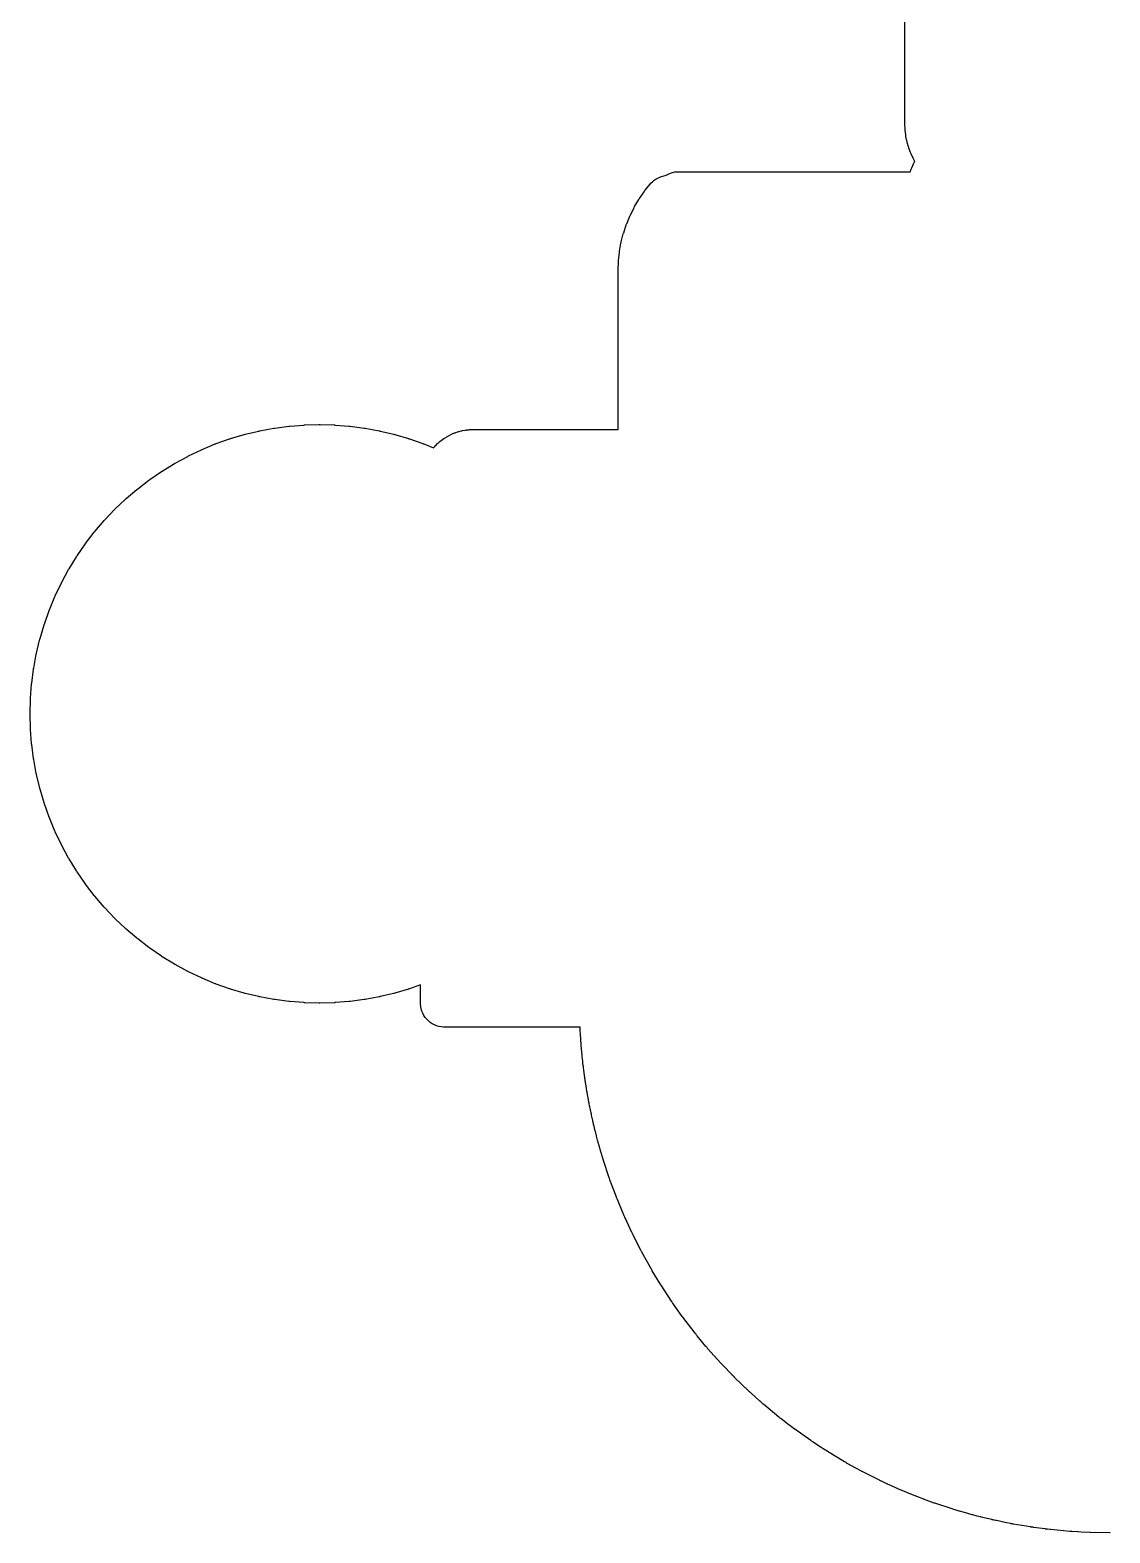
# Model space of a CAD drawing. Header units: metres. Extents: x -45 to 45, y -22 to 103.
# Drawn here: x -44.8 to 0, y -22 to 40.4 of the extents above; entities that cross this region are included whole.
import ezdxf

# ---------------------------------------------------------------- set-up
doc = ezdxf.new("R2010")
doc.units = ezdxf.units.M

msp = doc.modelspace()

# ---------------------------------------------------------------- linework, layer by layer
at = {"layer": 'CHANNEL'}
for p, q in [((-8.51, 36.507), (-8.51, 47.18)), ((-8.51, 36.491), (-8.51, 36.507)), ((-8.509, 36.478), (-8.51, 36.491)), ((-8.502, 36.29), (-8.509, 36.478)), ((-8.5, 36.259), (-8.502, 36.29)), ((-8.497, 36.229), (-8.5, 36.259)), ((-8.474, 36.037), (-8.497, 36.229)), ((-8.47, 36.007), (-8.474, 36.037)), ((-8.465, 35.977), (-8.47, 36.007)), ((-8.427, 35.788), (-8.465, 35.977)), ((-8.42, 35.758), (-8.427, 35.788)), ((-8.412, 35.729), (-8.42, 35.758)), ((-8.359, 35.543), (-8.412, 35.729)), ((-8.35, 35.514), (-8.359, 35.543)), ((-8.34, 35.485), (-8.35, 35.514)), ((-8.273, 35.304), (-8.34, 35.485)), ((-8.262, 35.276), (-8.273, 35.304)), ((-8.25, 35.248), (-8.262, 35.276)), ((-8.168, 35.072), (-8.25, 35.248)), ((-8.155, 35.045), (-8.168, 35.072)), ((-8.141, 35.019), (-8.155, 35.045)), ((-8.093, 34.933), (-8.141, 35.019)), ((-18.647, 34.296), (-18.552, 34.326)), ((-18.552, 34.326), (-18.454, 34.346)), ((-18.454, 34.346), (-18.452, 34.346)), ((-18.452, 34.346), (-18.42, 34.367)), ((-18.42, 34.367), (-18.332, 34.414)), ((-18.332, 34.414), (-18.241, 34.452)), ((-18.241, 34.452), (-18.146, 34.481)), ((-18.146, 34.481), (-18.048, 34.5)), ((-18.048, 34.5), (-17.961, 34.509)), ((-17.961, 34.509), (-17.912, 34.51)), ((-17.912, 34.51), (-8.288, 34.51)), ((-8.288, 34.51), (-8.249, 34.611)), ((-8.249, 34.611), (-8.238, 34.638)), ((-8.238, 34.638), (-8.226, 34.665)), ((-8.226, 34.665), (-8.145, 34.836)), ((-8.145, 34.836), (-8.132, 34.862)), ((-8.132, 34.862), (-8.118, 34.888)), ((-8.118, 34.888), (-8.093, 34.933)), ((-19.326, 33.679), (-19.31, 33.702)), ((-19.31, 33.702), (-19.293, 33.724)), ((-19.293, 33.724), (-19.079, 33.989)), ((-19.079, 33.989), (-19.047, 34.028)), ((-19.047, 34.028), (-18.985, 34.09)), ((-18.985, 34.09), (-18.909, 34.154)), ((-18.909, 34.154), (-18.826, 34.21)), ((-18.826, 34.21), (-18.739, 34.257)), ((-18.739, 34.257), (-18.647, 34.296)), ((-19.722, 33.064), (-19.549, 33.355)), ((-19.549, 33.355), (-19.535, 33.379)), ((-19.535, 33.379), (-19.519, 33.402)), ((-19.519, 33.402), (-19.326, 33.679)), ((-20.052, 32.351), (-19.923, 32.663)), ((-19.923, 32.663), (-19.912, 32.689)), ((-19.912, 32.689), (-19.9, 32.714)), ((-19.9, 32.714), (-19.748, 33.016)), ((-19.748, 33.016), (-19.736, 33.04)), ((-19.736, 33.04), (-19.722, 33.064)), ((-20.278, 31.598), (-20.194, 31.925)), ((-20.194, 31.925), (-20.187, 31.952)), ((-20.187, 31.952), (-20.178, 31.978)), ((-20.178, 31.978), (-20.072, 32.299)), ((-20.072, 32.299), (-20.062, 32.325)), ((-20.062, 32.325), (-20.052, 32.351)), ((-20.354, 31.184), (-20.35, 31.211)), ((-20.35, 31.211), (-20.289, 31.544)), ((-20.289, 31.544), (-20.284, 31.571)), ((-20.284, 31.571), (-20.278, 31.598)), ((-20.41, 30.424), (-20.398, 30.764)), ((-20.398, 30.764), (-20.396, 30.792)), ((-20.396, 30.792), (-20.394, 30.82)), ((-20.394, 30.82), (-20.357, 31.156)), ((-20.357, 31.156), (-20.354, 31.184)), ((-20.41, 30.41), (-20.41, 30.424)), ((-20.41, 30.398), (-20.41, 30.41)), ((-20.41, 23.808), (-20.41, 30.398)), ((-35.889, 23.606), (-35.317, 23.743)), ((-35.317, 23.743), (-35.297, 23.748)), ((-35.297, 23.748), (-35.277, 23.752)), ((-35.277, 23.752), (-34.699, 23.859)), ((-34.699, 23.859), (-34.679, 23.862)), ((-34.679, 23.862), (-34.659, 23.865)), ((-34.659, 23.865), (-34.075, 23.942)), ((-34.075, 23.942), (-34.055, 23.944)), ((-34.055, 23.944), (-34.035, 23.946)), ((-34.035, 23.946), (-33.449, 23.992)), ((-33.449, 23.992), (-33.429, 23.994)), ((-33.429, 23.994), (-33.408, 23.994)), ((-33.408, 23.994), (-32.823, 24.01)), ((-32.823, 24.01), (-32.811, 24.01)), ((-32.811, 24.01), (-32.792, 24.01)), ((-32.792, 24.01), (-32.778, 24.01)), ((-32.778, 24.01), (-32.192, 23.994)), ((-32.192, 23.994), (-32.171, 23.994)), ((-32.171, 23.994), (-32.151, 23.992)), ((-32.151, 23.992), (-31.565, 23.946)), ((-31.565, 23.946), (-31.545, 23.944)), ((-31.545, 23.944), (-31.525, 23.942)), ((-31.525, 23.942), (-30.941, 23.865)), ((-30.941, 23.865), (-30.921, 23.862)), ((-30.921, 23.862), (-30.901, 23.859)), ((-30.901, 23.859), (-30.323, 23.752)), ((-30.323, 23.752), (-30.303, 23.748)), ((-30.303, 23.748), (-30.283, 23.743)), ((-30.283, 23.743), (-29.711, 23.606)), ((-27.046, 23.712), (-27.022, 23.718)), ((-27.022, 23.718), (-26.92, 23.746)), ((-26.92, 23.746), (-26.892, 23.753)), ((-26.892, 23.753), (-26.863, 23.759)), ((-26.863, 23.759), (-26.758, 23.779)), ((-26.758, 23.779), (-26.729, 23.784)), ((-26.729, 23.784), (-26.701, 23.787)), ((-26.701, 23.787), (-26.594, 23.799)), ((-26.594, 23.799), (-26.565, 23.802)), ((-26.565, 23.802), (-26.536, 23.804)), ((-26.536, 23.804), (-26.433, 23.808)), ((-26.433, 23.808), (-26.42, 23.808)), ((-26.42, 23.808), (-26.406, 23.808)), ((-26.406, 23.808), (-20.41, 23.808)), ((-37.666, 22.98), (-37.123, 23.205)), ((-37.123, 23.205), (-37.104, 23.212)), ((-37.104, 23.212), (-37.085, 23.219)), ((-37.085, 23.219), (-36.53, 23.416)), ((-36.53, 23.416), (-36.511, 23.422)), ((-36.511, 23.422), (-36.492, 23.428)), ((-36.492, 23.428), (-35.928, 23.595)), ((-35.928, 23.595), (-35.908, 23.601)), ((-35.908, 23.601), (-35.889, 23.606)), ((-29.711, 23.606), (-29.692, 23.601)), ((-29.692, 23.601), (-29.672, 23.595)), ((-29.672, 23.595), (-29.108, 23.428)), ((-29.108, 23.428), (-29.089, 23.422)), ((-29.089, 23.422), (-29.07, 23.416)), ((-29.07, 23.416), (-28.515, 23.219)), ((-28.515, 23.219), (-28.496, 23.212)), ((-28.496, 23.212), (-28.477, 23.205)), ((-28.477, 23.205), (-28.076, 23.039)), ((-28.032, 23.088), (-28.013, 23.11)), ((-28.013, 23.11), (-27.992, 23.13)), ((-27.992, 23.13), (-27.898, 23.223)), ((-27.898, 23.223), (-27.877, 23.243)), ((-27.877, 23.243), (-27.855, 23.262)), ((-27.855, 23.262), (-27.792, 23.315)), ((-27.792, 23.315), (-27.769, 23.333)), ((-27.769, 23.333), (-27.746, 23.351)), ((-27.746, 23.351), (-27.635, 23.43)), ((-27.635, 23.43), (-27.608, 23.449)), ((-27.608, 23.449), (-27.58, 23.466)), ((-27.58, 23.466), (-27.489, 23.521)), ((-27.489, 23.521), (-27.465, 23.535)), ((-27.465, 23.535), (-27.44, 23.548)), ((-27.44, 23.548), (-27.345, 23.596)), ((-27.345, 23.596), (-27.319, 23.608)), ((-27.319, 23.608), (-27.292, 23.62)), ((-27.292, 23.62), (-27.193, 23.661)), ((-27.193, 23.661), (-27.17, 23.67)), ((-27.17, 23.67), (-27.146, 23.678)), ((-27.146, 23.678), (-27.07, 23.704)), ((-27.07, 23.704), (-27.046, 23.712)), ((-38.787, 22.411), (-38.27, 22.692)), ((-38.27, 22.692), (-38.252, 22.701)), ((-38.252, 22.701), (-38.234, 22.71)), ((-38.234, 22.71), (-37.703, 22.963)), ((-37.703, 22.963), (-37.685, 22.972)), ((-37.685, 22.972), (-37.666, 22.98)), ((-28.076, 23.039), (-28.032, 23.088)), ((-39.843, 21.728), (-39.358, 22.061)), ((-39.358, 22.061), (-39.341, 22.073)), ((-39.341, 22.073), (-39.324, 22.083)), ((-39.324, 22.083), (-38.822, 22.391)), ((-38.822, 22.391), (-38.805, 22.401)), ((-38.805, 22.401), (-38.787, 22.411)), ((-40.821, 20.939), (-40.374, 21.321)), ((-40.374, 21.321), (-40.358, 21.334)), ((-40.358, 21.334), (-40.342, 21.346)), ((-40.342, 21.346), (-39.876, 21.704)), ((-39.876, 21.704), (-39.859, 21.716)), ((-39.859, 21.716), (-39.843, 21.728)), ((-41.278, 20.507), (-40.851, 20.912)), ((-40.851, 20.912), (-40.836, 20.925)), ((-40.836, 20.925), (-40.821, 20.939)), ((-42.121, 19.574), (-41.739, 20.021)), ((-41.739, 20.021), (-41.725, 20.036)), ((-41.725, 20.036), (-41.712, 20.051)), ((-41.712, 20.051), (-41.307, 20.478)), ((-41.307, 20.478), (-41.292, 20.492)), ((-41.292, 20.492), (-41.278, 20.507)), ((-42.504, 19.076), (-42.146, 19.542)), ((-42.146, 19.542), (-42.134, 19.558)), ((-42.134, 19.558), (-42.121, 19.574)), ((-42.861, 18.558), (-42.528, 19.043)), ((-42.528, 19.043), (-42.516, 19.059)), ((-42.516, 19.059), (-42.504, 19.076)), ((-43.191, 18.022), (-42.883, 18.524)), ((-42.883, 18.524), (-42.873, 18.541)), ((-42.873, 18.541), (-42.861, 18.558)), ((-43.492, 17.47), (-43.211, 17.987)), ((-43.211, 17.987), (-43.201, 18.005)), ((-43.201, 18.005), (-43.191, 18.022)), ((-44.005, 16.323), (-43.78, 16.866)), ((-43.78, 16.866), (-43.772, 16.885)), ((-43.772, 16.885), (-43.763, 16.903)), ((-43.763, 16.903), (-43.51, 17.434)), ((-43.51, 17.434), (-43.501, 17.452)), ((-43.501, 17.452), (-43.492, 17.47)), ((-44.216, 15.73), (-44.019, 16.285)), ((-44.019, 16.285), (-44.012, 16.304)), ((-44.012, 16.304), (-44.005, 16.323)), ((-44.395, 15.128), (-44.228, 15.692)), ((-44.228, 15.692), (-44.222, 15.711)), ((-44.222, 15.711), (-44.216, 15.73)), ((-44.543, 14.517), (-44.413, 15.06)), ((-44.413, 15.06), (-44.406, 15.089)), ((-44.406, 15.089), (-44.401, 15.108)), ((-44.401, 15.108), (-44.395, 15.128)), ((-44.659, 13.899), (-44.552, 14.477)), ((-44.552, 14.477), (-44.548, 14.497)), ((-44.548, 14.497), (-44.543, 14.517)), ((-44.742, 13.275), (-44.665, 13.859)), ((-44.665, 13.859), (-44.662, 13.879)), ((-44.662, 13.879), (-44.659, 13.899)), ((-44.792, 12.649), (-44.746, 13.235)), ((-44.746, 13.235), (-44.744, 13.255)), ((-44.744, 13.255), (-44.742, 13.275)), ((-44.81, 12.02), (-44.794, 12.608)), ((-44.794, 12.629), (-44.792, 12.649)), ((-44.794, 12.608), (-44.794, 12.629)), ((-44.81, 12), (-44.81, 12.02)), ((-44.81, 11.98), (-44.81, 12)), ((-44.794, 11.392), (-44.81, 11.98)), ((-44.794, 11.371), (-44.794, 11.392)), ((-44.792, 11.351), (-44.794, 11.371)), ((-44.746, 10.765), (-44.792, 11.351)), ((-44.744, 10.745), (-44.746, 10.765)), ((-44.742, 10.725), (-44.744, 10.745)), ((-44.665, 10.141), (-44.742, 10.725)), ((-44.662, 10.121), (-44.665, 10.141)), ((-44.659, 10.101), (-44.662, 10.121)), ((-44.552, 9.523), (-44.659, 10.101)), ((-44.548, 9.503), (-44.552, 9.523)), ((-44.543, 9.483), (-44.548, 9.503)), ((-44.406, 8.911), (-44.543, 9.483)), ((-44.401, 8.892), (-44.406, 8.911)), ((-44.395, 8.872), (-44.401, 8.892)), ((-44.228, 8.308), (-44.395, 8.872)), ((-44.222, 8.289), (-44.228, 8.308)), ((-44.216, 8.27), (-44.222, 8.289)), ((-44.019, 7.715), (-44.216, 8.27)), ((-44.012, 7.696), (-44.019, 7.715)), ((-44.005, 7.677), (-44.012, 7.696)), ((-43.78, 7.134), (-44.005, 7.677)), ((-43.772, 7.115), (-43.78, 7.134)), ((-43.763, 7.097), (-43.772, 7.115)), ((-43.51, 6.566), (-43.763, 7.097)), ((-43.501, 6.548), (-43.51, 6.566)), ((-43.492, 6.53), (-43.501, 6.548)), ((-43.211, 6.013), (-43.492, 6.53)), ((-43.201, 5.995), (-43.211, 6.013)), ((-43.191, 5.978), (-43.201, 5.995)), ((-42.883, 5.476), (-43.191, 5.978)), ((-42.873, 5.459), (-42.883, 5.476)), ((-42.861, 5.442), (-42.873, 5.459)), ((-42.528, 4.957), (-42.861, 5.442)), ((-42.516, 4.941), (-42.528, 4.957)), ((-42.504, 4.924), (-42.516, 4.941)), ((-42.146, 4.458), (-42.504, 4.924)), ((-42.134, 4.442), (-42.146, 4.458)), ((-42.121, 4.426), (-42.134, 4.442)), ((-41.739, 3.979), (-42.121, 4.426)), ((-41.725, 3.964), (-41.739, 3.979)), ((-41.712, 3.949), (-41.725, 3.964)), ((-41.307, 3.522), (-41.712, 3.949)), ((-41.292, 3.508), (-41.307, 3.522)), ((-41.278, 3.493), (-41.292, 3.508)), ((-40.851, 3.088), (-41.278, 3.493)), ((-40.836, 3.075), (-40.851, 3.088)), ((-40.821, 3.061), (-40.836, 3.075)), ((-40.374, 2.679), (-40.821, 3.061)), ((-40.358, 2.666), (-40.374, 2.679)), ((-40.342, 2.654), (-40.358, 2.666)), ((-39.876, 2.296), (-40.342, 2.654)), ((-39.859, 2.284), (-39.876, 2.296)), ((-39.843, 2.272), (-39.859, 2.284)), ((-39.358, 1.939), (-39.843, 2.272)), ((-39.341, 1.927), (-39.358, 1.939)), ((-39.324, 1.917), (-39.341, 1.927)), ((-38.822, 1.609), (-39.324, 1.917)), ((-38.805, 1.599), (-38.822, 1.609)), ((-38.787, 1.589), (-38.805, 1.599)), ((-38.27, 1.308), (-38.787, 1.589)), ((-38.252, 1.299), (-38.27, 1.308)), ((-38.234, 1.29), (-38.252, 1.299)), ((-37.703, 1.037), (-38.234, 1.29)), ((-37.685, 1.028), (-37.703, 1.037)), ((-37.666, 1.02), (-37.685, 1.028)), ((-37.123, 0.795), (-37.666, 1.02)), ((-37.104, 0.788), (-37.123, 0.795)), ((-37.085, 0.781), (-37.104, 0.788)), ((-36.53, 0.584), (-37.085, 0.781)), ((-28.61, 0.747), (-29.07, 0.584)), ((-28.61, -0.012), (-28.61, 0.747)), ((-36.511, 0.578), (-36.53, 0.584)), ((-36.492, 0.572), (-36.511, 0.578)), ((-35.928, 0.405), (-36.492, 0.572)), ((-35.908, 0.399), (-35.928, 0.405)), ((-35.889, 0.394), (-35.908, 0.399)), ((-35.317, 0.257), (-35.889, 0.394)), ((-35.297, 0.252), (-35.317, 0.257)), ((-35.277, 0.248), (-35.297, 0.252)), ((-34.699, 0.141), (-35.277, 0.248)), ((-34.679, 0.138), (-34.699, 0.141)), ((-34.659, 0.135), (-34.679, 0.138)), ((-34.075, 0.058), (-34.659, 0.135)), ((-34.055, 0.056), (-34.075, 0.058)), ((-34.035, 0.054), (-34.055, 0.056)), ((-33.449, 0.008), (-34.035, 0.054)), ((-33.429, 0.006), (-33.449, 0.008)), ((-33.408, 0.006), (-33.429, 0.006)), ((-32.82, -0.01), (-33.408, 0.006)), ((-32.192, 0.006), (-32.78, -0.01)), ((-32.171, 0.006), (-32.192, 0.006)), ((-32.151, 0.008), (-32.171, 0.006)), ((-31.565, 0.054), (-32.151, 0.008)), ((-31.545, 0.056), (-31.565, 0.054)), ((-31.525, 0.058), (-31.545, 0.056)), ((-30.941, 0.135), (-31.525, 0.058)), ((-30.921, 0.138), (-30.941, 0.135)), ((-30.901, 0.141), (-30.921, 0.138)), ((-30.323, 0.248), (-30.901, 0.141)), ((-30.303, 0.252), (-30.323, 0.248)), ((-30.283, 0.257), (-30.303, 0.252)), ((-29.711, 0.394), (-30.283, 0.257)), ((-29.692, 0.399), (-29.711, 0.394)), ((-29.672, 0.405), (-29.692, 0.399)), ((-29.108, 0.572), (-29.672, 0.405)), ((-29.089, 0.578), (-29.108, 0.572)), ((-29.07, 0.584), (-29.089, 0.578)), ((-32.8, -0.01), (-32.82, -0.01)), ((-32.78, -0.01), (-32.8, -0.01)), ((-28.609, -0.061), (-28.61, -0.012)), ((-28.6, -0.148), (-28.609, -0.061)), ((-28.581, -0.246), (-28.6, -0.148)), ((-28.552, -0.341), (-28.581, -0.246)), ((-28.514, -0.432), (-28.552, -0.341)), ((-28.467, -0.52), (-28.514, -0.432)), ((-28.412, -0.602), (-28.467, -0.52)), ((-28.349, -0.679), (-28.412, -0.602)), ((-28.279, -0.749), (-28.349, -0.679)), ((-28.202, -0.812), (-28.279, -0.749)), ((-28.12, -0.867), (-28.202, -0.812)), ((-28.032, -0.914), (-28.12, -0.867)), ((-27.941, -0.952), (-28.032, -0.914)), ((-27.846, -0.981), (-27.941, -0.952)), ((-27.748, -1), (-27.846, -0.981)), ((-27.661, -1.009), (-27.748, -1)), ((-27.612, -1.01), (-27.661, -1.009)), ((-21.987, -1.01), (-27.612, -1.01)), ((-21.985, -1.046), (-21.987, -1.01)), ((-21.983, -1.088), (-21.985, -1.046)), ((-21.982, -1.118), (-21.983, -1.088)), ((-21.98, -1.14), (-21.982, -1.118)), ((-21.979, -1.163), (-21.98, -1.14)), ((-21.978, -1.195), (-21.979, -1.163)), ((-21.973, -1.266), (-21.978, -1.195)), ((-21.971, -1.307), (-21.973, -1.266)), ((-21.97, -1.327), (-21.971, -1.307)), ((-21.969, -1.339), (-21.97, -1.327)), ((-21.968, -1.353), (-21.969, -1.339)), ((-21.962, -1.448), (-21.968, -1.353)), ((-21.959, -1.502), (-21.962, -1.448)), ((-21.958, -1.512), (-21.959, -1.502)), ((-21.958, -1.519), (-21.958, -1.512)), ((-21.957, -1.527), (-21.958, -1.519)), ((-21.955, -1.548), (-21.957, -1.527)), ((-21.951, -1.614), (-21.955, -1.548)), ((-21.948, -1.644), (-21.951, -1.614)), ((-21.947, -1.665), (-21.948, -1.644)), ((-21.945, -1.691), (-21.947, -1.665)), ((-21.942, -1.727), (-21.945, -1.691)), ((-21.941, -1.737), (-21.942, -1.727)), ((-21.937, -1.783), (-21.941, -1.737)), ((-21.93, -1.873), (-21.937, -1.783)), ((-21.929, -1.888), (-21.93, -1.873)), ((-21.928, -1.899), (-21.929, -1.888)), ((-21.925, -1.932), (-21.928, -1.899)), ((-21.923, -1.952), (-21.925, -1.932)), ((-21.923, -1.959), (-21.923, -1.952)), ((-21.919, -1.994), (-21.923, -1.959)), ((-21.916, -2.029), (-21.919, -1.994)), ((-21.913, -2.06), (-21.916, -2.029)), ((-21.912, -2.07), (-21.913, -2.06)), ((-21.905, -2.146), (-21.912, -2.07)), ((-21.901, -2.186), (-21.905, -2.146)), ((-21.9, -2.193), (-21.901, -2.186)), ((-21.898, -2.213), (-21.9, -2.193)), ((-21.895, -2.244), (-21.898, -2.213)), ((-21.894, -2.26), (-21.895, -2.244)), ((-21.888, -2.31), (-21.894, -2.26)), ((-21.876, -2.427), (-21.888, -2.31)), ((-21.875, -2.431), (-21.876, -2.427)), ((-21.875, -2.438), (-21.875, -2.431)), ((-21.874, -2.447), (-21.875, -2.438)), ((-21.872, -2.459), (-21.874, -2.447)), ((-21.867, -2.506), (-21.872, -2.459)), ((-21.856, -2.603), (-21.867, -2.506)), ((-21.851, -2.639), (-21.856, -2.603)), ((-21.849, -2.659), (-21.851, -2.639)), ((-21.848, -2.666), (-21.849, -2.659)), ((-21.846, -2.681), (-21.848, -2.666)), ((-21.843, -2.706), (-21.846, -2.681)), ((-21.836, -2.762), (-21.843, -2.706)), ((-21.827, -2.83), (-21.836, -2.762)), ((-21.823, -2.866), (-21.827, -2.83)), ((-21.821, -2.876), (-21.823, -2.866)), ((-21.819, -2.894), (-21.821, -2.876)), ((-21.815, -2.921), (-21.819, -2.894)), ((-21.814, -2.933), (-21.815, -2.921)), ((-21.812, -2.944), (-21.814, -2.933)), ((-21.808, -2.977), (-21.812, -2.944)), ((-21.805, -2.998), (-21.808, -2.977)), ((-21.799, -3.038), (-21.805, -2.998)), ((-21.797, -3.054), (-21.799, -3.038)), ((-21.794, -3.075), (-21.797, -3.054)), ((-21.792, -3.087), (-21.794, -3.075)), ((-21.785, -3.14), (-21.792, -3.087)), ((-21.779, -3.183), (-21.785, -3.14)), ((-21.775, -3.206), (-21.779, -3.183)), ((-21.769, -3.248), (-21.775, -3.206)), ((-21.766, -3.266), (-21.769, -3.248)), ((-21.764, -3.279), (-21.766, -3.266)), ((-21.763, -3.287), (-21.764, -3.279)), ((-21.762, -3.295), (-21.763, -3.287)), ((-21.757, -3.329), (-21.762, -3.295)), ((-21.752, -3.358), (-21.757, -3.329)), ((-21.751, -3.367), (-21.752, -3.358)), ((-21.745, -3.407), (-21.751, -3.367)), ((-21.74, -3.437), (-21.745, -3.407)), ((-21.736, -3.462), (-21.74, -3.437)), ((-21.731, -3.492), (-21.736, -3.462)), ((-21.73, -3.503), (-21.731, -3.492)), ((-21.725, -3.528), (-21.73, -3.503)), ((-21.719, -3.568), (-21.725, -3.528)), ((-21.705, -3.653), (-21.719, -3.568)), ((-21.7, -3.68), (-21.705, -3.653)), ((-21.697, -3.698), (-21.7, -3.68)), ((-21.695, -3.708), (-21.697, -3.698)), ((-21.694, -3.714), (-21.695, -3.708)), ((-21.693, -3.724), (-21.694, -3.714)), ((-21.666, -3.875), (-21.693, -3.724)), ((-21.662, -3.899), (-21.666, -3.875)), ((-21.66, -3.907), (-21.662, -3.899)), ((-21.657, -3.928), (-21.66, -3.907)), ((-21.652, -3.953), (-21.657, -3.928)), ((-21.639, -4.024), (-21.652, -3.953)), ((-21.631, -4.067), (-21.639, -4.024)), ((-21.626, -4.092), (-21.631, -4.067)), ((-21.624, -4.105), (-21.626, -4.092)), ((-21.619, -4.128), (-21.624, -4.105)), ((-21.613, -4.159), (-21.619, -4.128)), ((-21.612, -4.168), (-21.613, -4.159)), ((-21.59, -4.279), (-21.612, -4.168)), ((-21.589, -4.283), (-21.59, -4.279)), ((-21.587, -4.295), (-21.589, -4.283)), ((-21.584, -4.308), (-21.587, -4.295)), ((-21.569, -4.386), (-21.584, -4.308)), ((-21.567, -4.392), (-21.569, -4.386)), ((-21.566, -4.398), (-21.567, -4.392)), ((-21.561, -4.422), (-21.566, -4.398)), ((-21.566, -4.398), (-21.566, -4.398)), ((-21.553, -4.464), (-21.561, -4.422)), ((-21.55, -4.477), (-21.553, -4.464)), ((-21.548, -4.486), (-21.55, -4.477)), ((-21.547, -4.492), (-21.548, -4.486)), ((-21.533, -4.556), (-21.547, -4.492)), ((-21.524, -4.602), (-21.533, -4.556)), ((-21.519, -4.62), (-21.524, -4.602)), ((-21.515, -4.64), (-21.519, -4.62)), ((-21.513, -4.653), (-21.515, -4.64)), ((-21.494, -4.736), (-21.513, -4.653)), ((-21.484, -4.784), (-21.494, -4.736)), ((-21.48, -4.803), (-21.484, -4.784)), ((-21.476, -4.819), (-21.48, -4.803)), ((-21.464, -4.871), (-21.476, -4.819)), ((-21.458, -4.898), (-21.464, -4.871)), ((-21.452, -4.924), (-21.458, -4.898)), ((-21.442, -4.966), (-21.452, -4.924)), ((-21.44, -4.977), (-21.442, -4.966)), ((-21.435, -4.998), (-21.44, -4.977)), ((-21.426, -5.035), (-21.435, -4.998)), ((-21.423, -5.048), (-21.426, -5.035)), ((-21.407, -5.118), (-21.423, -5.048)), ((-21.404, -5.128), (-21.407, -5.118)), ((-21.398, -5.154), (-21.404, -5.128)), ((-21.393, -5.175), (-21.398, -5.154)), ((-21.384, -5.212), (-21.393, -5.175)), ((-21.372, -5.261), (-21.384, -5.212)), ((-21.37, -5.271), (-21.372, -5.261)), ((-21.359, -5.313), (-21.37, -5.271)), ((-21.352, -5.343), (-21.359, -5.313)), ((-21.345, -5.368), (-21.352, -5.343)), ((-21.338, -5.396), (-21.345, -5.368)), ((-21.336, -5.406), (-21.338, -5.396)), ((-21.32, -5.467), (-21.336, -5.406)), ((-21.312, -5.5), (-21.32, -5.467)), ((-21.309, -5.511), (-21.312, -5.5)), ((-21.306, -5.524), (-21.309, -5.511)), ((-21.303, -5.533), (-21.306, -5.524)), ((-21.289, -5.587), (-21.303, -5.533)), ((-21.274, -5.643), (-21.289, -5.587)), ((-21.274, -5.645), (-21.274, -5.643)), ((-21.272, -5.651), (-21.274, -5.645)), ((-21.272, -5.653), (-21.272, -5.651)), ((-21.245, -5.753), (-21.272, -5.653)), ((-21.244, -5.756), (-21.245, -5.753)), ((-21.242, -5.762), (-21.244, -5.756)), ((-21.238, -5.78), (-21.242, -5.762)), ((-21.231, -5.803), (-21.238, -5.78)), ((-21.218, -5.85), (-21.231, -5.803)), ((-21.216, -5.86), (-21.218, -5.85)), ((-21.214, -5.866), (-21.216, -5.86)), ((-21.208, -5.886), (-21.214, -5.866)), ((-21.204, -5.9), (-21.208, -5.886)), ((-21.195, -5.933), (-21.204, -5.9)), ((-21.195, -5.934), (-21.195, -5.933)), ((-21.192, -5.944), (-21.195, -5.934)), ((-21.191, -5.948), (-21.192, -5.944)), ((-21.189, -5.955), (-21.191, -5.948)), ((-21.191, -5.948), (-21.191, -5.948)), ((-21.187, -5.962), (-21.189, -5.955)), ((-21.185, -5.968), (-21.187, -5.962)), ((-21.181, -5.984), (-21.185, -5.968)), ((-21.178, -5.993), (-21.181, -5.984)), ((-21.173, -6.013), (-21.178, -5.993)), ((-21.169, -6.028), (-21.173, -6.013)), ((-21.164, -6.044), (-21.169, -6.028)), ((-21.162, -6.05), (-21.164, -6.044)), ((-21.156, -6.073), (-21.162, -6.05)), ((-21.149, -6.094), (-21.156, -6.073)), ((-21.144, -6.112), (-21.149, -6.094)), ((-21.14, -6.127), (-21.144, -6.112)), ((-21.139, -6.132), (-21.14, -6.127)), ((-21.133, -6.152), (-21.139, -6.132)), ((-21.129, -6.166), (-21.133, -6.152)), ((-21.124, -6.182), (-21.129, -6.166)), ((-21.119, -6.2), (-21.124, -6.182)), ((-21.117, -6.205), (-21.119, -6.2)), ((-21.109, -6.234), (-21.117, -6.205)), ((-21.104, -6.249), (-21.109, -6.234)), ((-21.099, -6.267), (-21.104, -6.249)), ((-21.098, -6.271), (-21.099, -6.267)), ((-21.094, -6.283), (-21.098, -6.271)), ((-21.088, -6.305), (-21.094, -6.283)), ((-21.082, -6.323), (-21.088, -6.305)), ((-21.081, -6.327), (-21.082, -6.323)), ((-21.08, -6.331), (-21.081, -6.327)), ((-21.074, -6.352), (-21.08, -6.331)), ((-21.07, -6.363), (-21.074, -6.352)), ((-21.065, -6.379), (-21.07, -6.363)), ((-21.064, -6.382), (-21.065, -6.379)), ((-21.063, -6.387), (-21.064, -6.382)), ((-21.056, -6.41), (-21.063, -6.387)), ((-21.051, -6.425), (-21.056, -6.41)), ((-21.051, -6.427), (-21.051, -6.425)), ((-21.047, -6.439), (-21.051, -6.427)), ((-21.041, -6.458), (-21.047, -6.439)), ((-21.039, -6.465), (-21.041, -6.458)), ((-21.034, -6.482), (-21.039, -6.465)), ((-21.03, -6.494), (-21.034, -6.482)), ((-21.029, -6.497), (-21.03, -6.494)), ((-21.027, -6.503), (-21.029, -6.497)), ((-21.024, -6.514), (-21.027, -6.503)), ((-21.022, -6.519), (-21.024, -6.514)), ((-21.021, -6.525), (-21.022, -6.519)), ((-21.017, -6.537), (-21.021, -6.525)), ((-21.015, -6.542), (-21.017, -6.537)), ((-21.014, -6.547), (-21.015, -6.542)), ((-21.013, -6.548), (-21.014, -6.547)), ((-21.012, -6.552), (-21.013, -6.548)), ((-21.008, -6.564), (-21.012, -6.552)), ((-21.003, -6.58), (-21.008, -6.564)), ((-21.002, -6.584), (-21.003, -6.58)), ((-20.793, -7.218), (-21.002, -6.584)), ((-20.788, -7.231), (-20.793, -7.218)), ((-20.784, -7.243), (-20.788, -7.231)), ((-20.747, -7.344), (-20.784, -7.243)), ((-20.719, -7.427), (-20.747, -7.344)), ((-20.714, -7.44), (-20.719, -7.427)), ((-20.71, -7.453), (-20.714, -7.44)), ((-20.492, -8.032), (-20.71, -7.453)), ((-20.487, -8.044), (-20.492, -8.032)), ((-20.484, -8.054), (-20.487, -8.044)), ((-20.475, -8.075), (-20.484, -8.054)), ((-20.474, -8.077), (-20.475, -8.075)), ((-20.464, -8.104), (-20.474, -8.077)), ((-20.453, -8.131), (-20.464, -8.104)), ((-20.435, -8.171), (-20.453, -8.131)), ((-20.195, -8.752), (-20.435, -8.171)), ((-20.189, -8.766), (-20.195, -8.752)), ((-20.184, -8.778), (-20.189, -8.766)), ((-20.154, -8.843), (-20.184, -8.778)), ((-20.13, -8.901), (-20.154, -8.843)), ((-20.124, -8.915), (-20.13, -8.901)), ((-20.119, -8.926), (-20.124, -8.915)), ((-19.835, -9.54), (-20.119, -8.926)), ((-19.829, -9.552), (-19.835, -9.54)), ((-19.825, -9.562), (-19.829, -9.552)), ((-19.814, -9.582), (-19.825, -9.562)), ((-19.814, -9.583), (-19.814, -9.582)), ((-19.802, -9.609), (-19.814, -9.583)), ((-19.789, -9.635), (-19.802, -9.609)), ((-19.768, -9.674), (-19.789, -9.635)), ((-19.483, -10.239), (-19.768, -9.674)), ((-19.476, -10.252), (-19.483, -10.239)), ((-19.47, -10.264), (-19.476, -10.252)), ((-19.452, -10.297), (-19.47, -10.264)), ((-19.435, -10.33), (-19.452, -10.297)), ((-19.429, -10.342), (-19.435, -10.33)), ((-19.423, -10.354), (-19.429, -10.342)), ((-19.067, -10.995), (-19.423, -10.354)), ((-19.06, -11.006), (-19.067, -10.995)), ((-19.055, -11.016), (-19.06, -11.006)), ((-19.044, -11.035), (-19.055, -11.016)), ((-19.043, -11.036), (-19.044, -11.035)), ((-19.029, -11.061), (-19.043, -11.036)), ((-19.014, -11.086), (-19.029, -11.061)), ((-18.991, -11.122), (-19.014, -11.086)), ((-18.662, -11.669), (-18.991, -11.122)), ((-18.654, -11.681), (-18.662, -11.669)), ((-18.648, -11.692), (-18.654, -11.681)), ((-18.644, -11.697), (-18.648, -11.692)), ((-18.64, -11.704), (-18.644, -11.697)), ((-18.632, -11.717), (-18.64, -11.704)), ((-18.625, -11.727), (-18.632, -11.717)), ((-18.193, -12.388), (-18.625, -11.727)), ((-18.185, -12.399), (-18.193, -12.388)), ((-18.178, -12.409), (-18.185, -12.399)), ((-18.166, -12.426), (-18.178, -12.409)), ((-18.166, -12.427), (-18.166, -12.426)), ((-18.15, -12.451), (-18.166, -12.427)), ((-18.133, -12.474), (-18.15, -12.451)), ((-18.109, -12.507), (-18.133, -12.474)), ((-17.748, -13.018), (-18.109, -12.507)), ((-17.739, -13.03), (-17.748, -13.018)), ((-17.735, -13.035), (-17.739, -13.03)), ((-17.728, -13.045), (-17.735, -13.035)), ((-17.72, -13.055), (-17.728, -13.045)), ((-17.217, -13.712), (-17.72, -13.055)), ((-17.208, -13.723), (-17.217, -13.712)), ((-17.201, -13.732), (-17.208, -13.723)), ((-17.187, -13.749), (-17.201, -13.732)), ((-17.17, -13.771), (-17.187, -13.749)), ((-17.151, -13.793), (-17.17, -13.771)), ((-17.13, -13.819), (-17.151, -13.793)), ((-16.763, -14.264), (-17.13, -13.819)), ((-16.753, -14.275), (-16.763, -14.264)), ((-16.745, -14.284), (-16.753, -14.275)), ((-16.73, -14.301), (-16.745, -14.284)), ((-16.711, -14.324), (-16.73, -14.301)), ((-16.702, -14.335), (-16.711, -14.324)), ((-16.693, -14.345), (-16.702, -14.335)), ((-16.144, -14.96), (-16.693, -14.345)), ((-16.135, -14.97), (-16.144, -14.96)), ((-16.128, -14.978), (-16.135, -14.97)), ((-16.112, -14.994), (-16.128, -14.978)), ((-16.094, -15.015), (-16.112, -14.994)), ((-16.074, -15.035), (-16.094, -15.015)), ((-16.055, -15.054), (-16.074, -15.035)), ((-15.691, -15.435), (-16.055, -15.054)), ((-15.68, -15.446), (-15.691, -15.435)), ((-15.671, -15.455), (-15.68, -15.446)), ((-15.637, -15.488), (-15.671, -15.455)), ((-15.592, -15.535), (-15.637, -15.488)), ((-15.582, -15.545), (-15.592, -15.535)), ((-15.572, -15.554), (-15.582, -15.545)), ((-14.981, -16.125), (-15.572, -15.554)), ((-14.972, -16.133), (-14.981, -16.125)), ((-14.964, -16.141), (-14.972, -16.133)), ((-14.946, -16.157), (-14.964, -16.141)), ((-14.928, -16.174), (-14.946, -16.157)), ((-14.906, -16.193), (-14.928, -16.174)), ((-14.89, -16.207), (-14.906, -16.193)), ((-14.537, -16.526), (-14.89, -16.207)), ((-14.526, -16.536), (-14.537, -16.526)), ((-14.516, -16.544), (-14.526, -16.536)), ((-14.463, -16.589), (-14.516, -16.544)), ((-14.386, -16.658), (-14.463, -16.589)), ((-14.375, -16.668), (-14.386, -16.658)), ((-14.365, -16.676), (-14.375, -16.668)), ((-13.734, -17.199), (-14.365, -16.676)), ((-13.725, -17.207), (-13.734, -17.199)), ((-13.717, -17.213), (-13.725, -17.207)), ((-13.697, -17.228), (-13.717, -17.213)), ((-13.679, -17.244), (-13.697, -17.228)), ((-13.656, -17.261), (-13.679, -17.244)), ((-13.643, -17.271), (-13.656, -17.261)), ((-13.307, -17.532), (-13.643, -17.271)), ((-13.296, -17.54), (-13.307, -17.532)), ((-13.285, -17.548), (-13.296, -17.54)), ((-13.214, -17.599), (-13.285, -17.548)), ((-13.098, -17.688), (-13.214, -17.599)), ((-13.087, -17.697), (-13.098, -17.688)), ((-13.076, -17.705), (-13.087, -17.697)), ((-12.411, -18.177), (-13.076, -17.705)), ((-12.401, -18.184), (-12.411, -18.177)), ((-12.393, -18.19), (-12.401, -18.184)), ((-12.372, -18.203), (-12.393, -18.19)), ((-12.353, -18.217), (-12.372, -18.203)), ((-12.329, -18.232), (-12.353, -18.217)), ((-12.319, -18.239), (-12.329, -18.232)), ((-12.009, -18.445), (-12.319, -18.239)), ((-11.996, -18.453), (-12.009, -18.445)), ((-11.985, -18.46), (-11.996, -18.453)), ((-11.897, -18.514), (-11.985, -18.46)), ((-11.738, -18.619), (-11.897, -18.514)), ((-11.725, -18.627), (-11.738, -18.619)), ((-11.714, -18.634), (-11.725, -18.627)), ((-11.018, -19.054), (-11.714, -18.634)), ((-11.008, -19.059), (-11.018, -19.054)), ((-11.004, -19.062), (-11.008, -19.059)), ((-10.951, -19.092), (-11.004, -19.062)), ((-10.934, -19.102), (-10.951, -19.092)), ((-10.927, -19.106), (-10.934, -19.102)), ((-10.647, -19.263), (-10.927, -19.106)), ((-10.634, -19.27), (-10.647, -19.263)), ((-10.623, -19.276), (-10.634, -19.27)), ((-10.522, -19.329), (-10.623, -19.276)), ((-10.311, -19.445), (-10.522, -19.329)), ((-10.298, -19.452), (-10.311, -19.445)), ((-10.287, -19.458), (-10.298, -19.452)), ((-9.563, -19.824), (-10.287, -19.458)), ((-9.554, -19.828), (-9.563, -19.824)), ((-9.548, -19.831), (-9.554, -19.828)), ((-9.495, -19.857), (-9.548, -19.831)), ((-9.477, -19.865), (-9.495, -19.857)), ((-9.473, -19.866), (-9.477, -19.865)), ((-9.23, -19.981), (-9.473, -19.866)), ((-9.217, -19.987), (-9.23, -19.981)), ((-9.205, -19.992), (-9.217, -19.987)), ((-9.095, -20.039), (-9.205, -19.992)), ((-8.827, -20.162), (-9.095, -20.039)), ((-8.813, -20.168), (-8.827, -20.162)), ((-8.801, -20.173), (-8.813, -20.168)), ((-8.055, -20.483), (-8.801, -20.173)), ((-8.046, -20.487), (-8.055, -20.483)), ((-8.04, -20.489), (-8.046, -20.487)), ((-7.986, -20.51), (-8.04, -20.489)), ((-7.968, -20.517), (-7.986, -20.51)), ((-7.967, -20.517), (-7.968, -20.517)), ((-7.766, -20.595), (-7.967, -20.517)), ((-7.752, -20.6), (-7.766, -20.595)), ((-7.74, -20.604), (-7.752, -20.6)), ((-7.626, -20.643), (-7.74, -20.604)), ((-7.293, -20.767), (-7.626, -20.643)), ((-7.279, -20.772), (-7.293, -20.767)), ((-7.267, -20.776), (-7.279, -20.772)), ((-6.502, -21.027), (-7.267, -20.776)), ((-6.493, -21.03), (-6.502, -21.027)), ((-6.487, -21.032), (-6.493, -21.03)), ((-6.432, -21.049), (-6.487, -21.032)), ((-6.418, -21.053), (-6.432, -21.049)), ((-6.262, -21.1), (-6.418, -21.053)), ((-6.252, -21.103), (-6.262, -21.1)), ((-6.243, -21.106), (-6.252, -21.103)), ((-6.04, -21.161), (-6.243, -21.106)), ((-5.718, -21.254), (-6.04, -21.161)), ((-5.704, -21.258), (-5.718, -21.254)), ((-5.691, -21.261), (-5.704, -21.258)), ((-5.506, -21.307), (-5.691, -21.261)), ((-5.362, -21.347), (-5.506, -21.307)), ((-5.35, -21.35), (-5.362, -21.347)), ((-5.339, -21.353), (-5.35, -21.35)), ((-4.904, -21.457), (-5.339, -21.353)), ((-4.893, -21.459), (-4.904, -21.457)), ((-4.884, -21.461), (-4.893, -21.459)), ((-4.874, -21.463), (-4.884, -21.461)), ((-4.851, -21.469), (-4.874, -21.463)), ((-4.824, -21.475), (-4.851, -21.469)), ((-4.806, -21.478), (-4.824, -21.475)), ((-4.734, -21.495), (-4.806, -21.478)), ((-4.722, -21.497), (-4.734, -21.495)), ((-4.712, -21.5), (-4.722, -21.497)), ((-4.288, -21.586), (-4.712, -21.5)), ((-4.111, -21.623), (-4.288, -21.586)), ((-4.097, -21.625), (-4.111, -21.623)), ((-4.084, -21.628), (-4.097, -21.625)), ((-4.064, -21.631), (-4.084, -21.628)), ((-4.038, -21.636), (-4.064, -21.631)), ((-4.025, -21.639), (-4.038, -21.636)), ((-4.013, -21.641), (-4.025, -21.639)), ((-3.293, -21.762), (-4.013, -21.641)), ((-3.281, -21.764), (-3.293, -21.762)), ((-3.271, -21.766), (-3.281, -21.764)), ((-3.256, -21.768), (-3.271, -21.766)), ((-3.235, -21.771), (-3.256, -21.768)), ((-3.209, -21.774), (-3.235, -21.771)), ((-3.201, -21.775), (-3.209, -21.774)), ((-3.178, -21.779), (-3.201, -21.775)), ((-3.167, -21.781), (-3.178, -21.779)), ((-3.156, -21.783), (-3.167, -21.781)), ((-2.698, -21.844), (-3.156, -21.783)), ((-2.685, -21.846), (-2.698, -21.844)), ((-2.673, -21.847), (-2.685, -21.846)), ((-2.595, -21.855), (-2.673, -21.847)), ((-2.481, -21.87), (-2.595, -21.855)), ((-2.467, -21.871), (-2.481, -21.87)), ((-2.454, -21.873), (-2.467, -21.871)), ((-1.66, -21.947), (-2.454, -21.873)), ((-1.65, -21.948), (-1.66, -21.947)), ((-1.643, -21.949), (-1.65, -21.948)), ((-1.591, -21.952), (-1.643, -21.949)), ((-1.584, -21.953), (-1.591, -21.952)), ((-1.591, -21.952), (-1.591, -21.952)), ((-1.349, -21.969), (-1.584, -21.953)), ((-1.335, -21.969), (-1.349, -21.969)), ((-1.322, -21.97), (-1.335, -21.969)), ((-1.198, -21.974), (-1.322, -21.97)), ((-0.837, -21.994), (-1.198, -21.974)), ((-0.823, -21.995), (-0.837, -21.994)), ((-0.81, -21.995), (-0.823, -21.995)), ((-0.016, -22.01), (-0.81, -21.995)), ((-0.007, -22.01), (-0.016, -22.01)), ((0.007, -22.01), (-0.007, -22.01))]:
    msp.add_line(p, q, dxfattribs=at)

doc.saveas('drawing.dxf')
